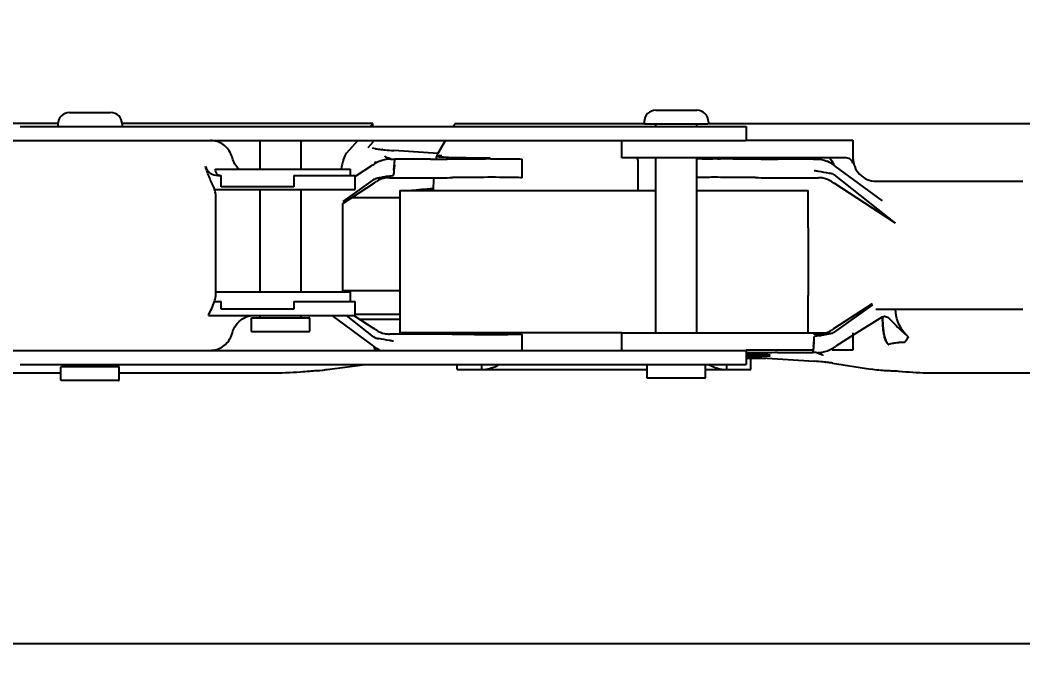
# Model space of a CAD drawing. Header units: millimetres. Extents: x 14017 to 18361, y 6223 to 10695.
# Drawn here: x 14682.8 to 14768.7, y 9023.7 to 9079.8 of the extents above; entities that cross this region are included whole.
import ezdxf

# ---------------------------------------------------------------- set-up
doc = ezdxf.new("R2010")
doc.units = ezdxf.units.MM
doc.header["$LTSCALE"] = 384.175
doc.header["$PDMODE"] = 3
doc.header["$PDSIZE"] = 8
doc.layers.get('0').update_dxf_attribs({"linetype": 'CONTINUOUS'})
doc.layers.get('Defpoints').update_dxf_attribs({"linetype": 'CONTINUOUS'})
doc.styles.get("Standard").update_dxf_attribs({"font": 'calibri.ttf'})
doc.dimstyles.get("Standard").update_dxf_attribs({"dimtxt": 43.75, "dimasz": 43.75, "dimexe": 1.5, "dimexo": 1, "dimtad": 1, "dimdsep": 46, "dimtxsty": 'Standard', "dimblk": '_FILLED', "dimblk1": '_FILLED', "dimblk2": '_FILLED', "dimcen": 0.09, "dimazin": 2, "dimtol": 1, "dimtp": 0.01, "dimtm": 0.01, "dimtfac": 1, "dimtofl": 0, "dimtmove": 0, "dimatfit": 3, "dimldrblk": '_FILLED', "dimfxl": 1, "dimtolj": 1, "dimarcsym": 0})

# ---------------------------------------------------------------- blocks, each defined once
blk = doc.blocks.new('_FILLED')
at = {"color": 0, "linetype": 'ByBlock'}
blk.add_solid([(0, 0), (-1, 0.2143), (-1, -0.2143)], dxfattribs=at)
blk = doc.blocks.new('*D318')
at = {"color": 0, "lineweight": -2}
for p, q in [((14731.806, 10042.935), (14116.23, 10042.935)), ((14117.73, 9999.185), (14117.73, 9045.253)), ((14117.73, 8045.445), (14117.73, 8999.378)), ((14306.545, 8001.695), (14116.23, 8001.695))]:
    blk.add_line(p, q, dxfattribs=at)
at = {"layer": 'Defpoints', "color": 0}
for p in [(14732.806, 10042.935), (14117.73, 8001.695), (14307.545, 8001.695)]:
    blk.add_point(p, dxfattribs=at)
at = {"color": 0, "linetype": 'ByBlock', "lineweight": -2, "xscale": 43.75, "yscale": 43.75, "zscale": 43.75}
for p, rotation in [((14117.73, 10042.935), 90), ((14117.73, 8001.695), 270)]:
    blk.add_blockref('_FILLED', p, dxfattribs=dict(at, rotation=rotation))
at = {"color": 0, "insert": (14117.73, 9022.315), "char_height": 43.75, "attachment_point": 5}
blk.add_mtext('\\A1;\\A1;C', dxfattribs=at)

msp = doc.modelspace()

# ---------------------------------------------------------------- linework, layer by layer
at = {"linetype": 'Continuous'}
for p, q in [((14737.24428, 9072.03357), (14740.74428, 9072.03357)), ((14687.00118, 9071.83357), (14690.50118, 9071.83357)), ((14686.00118, 9070.90129), (14630.46214, 9070.90129)), ((14682.75118, 9070.63357), (14744.99428, 9070.63357)), ((14686.00118, 9070.83357), (14686.00118, 9070.68357)), ((14686.00118, 9070.68357), (14686.01582, 9070.64821)), ((14691.50118, 9070.68357), (14691.48653, 9070.64821)), ((14712.97984, 9070.90129), (14691.50118, 9070.90129)), ((14691.50118, 9070.83357), (14691.50118, 9070.68357)), ((14712.97984, 9070.90129), (14712.74409, 9070.63357)), ((14712.99125, 9070.63357), (14712.97984, 9070.90129)), ((14719.87963, 9070.63357), (14720.03153, 9070.90129)), ((14720.03153, 9070.90129), (14736.24428, 9070.90129)), ((14736.24428, 9071.03357), (14736.24428, 9070.88357)), ((14736.24428, 9070.88357), (14736.25892, 9070.84821)), ((14736.25892, 9070.84821), (14736.29428, 9070.83357)), ((14741.69428, 9070.83357), (14736.29428, 9070.83357)), ((14737.22963, 9070.81892), (14737.19428, 9070.83357)), ((14737.24428, 9070.78357), (14737.22963, 9070.81892)), ((14737.24428, 9070.63357), (14737.24428, 9070.78357)), ((14740.74428, 9070.78357), (14740.75892, 9070.81892)), ((14740.74428, 9070.63357), (14740.74428, 9070.78357)), ((14740.75892, 9070.81892), (14740.79428, 9070.83357)), ((14741.72963, 9070.84821), (14741.69428, 9070.83357)), ((14741.74428, 9070.88357), (14741.72963, 9070.84821)), ((14741.74428, 9071.03357), (14741.74428, 9070.88357)), ((14741.74428, 9070.90129), (14835.1497, 9070.90129)), ((14744.99428, 9070.63357), (14744.99428, 9069.44501)), ((14623.85344, 9069.43357), (14744.92951, 9069.43357)), ((14703.3345, 9069.38357), (14703.31986, 9069.41892)), ((14703.3345, 9066.95793), (14703.3345, 9069.38357)), ((14706.8345, 9069.38357), (14706.84915, 9069.41892)), ((14706.8345, 9066.95793), (14706.8345, 9069.38357)), ((14711.68744, 9069.43357), (14710.72404, 9068.33948)), ((14713.04643, 9069.33866), (14713.04239, 9069.43357)), ((14718.57807, 9068.33948), (14719.19881, 9069.43357)), ((14734.32387, 9067.94501), (14734.32387, 9069.43357)), ((14744.92951, 9069.44501), (14754.12809, 9069.44501)), ((14754.12809, 9069.44501), (14754.12809, 9067.44501)), ((14712.59582, 9068.82692), (14713.04643, 9069.33866)), ((14713.21818, 9068.72705), (14712.95506, 9068.76927)), ((14713.81246, 9068.64765), (14713.77235, 9068.65217)), ((14718.57651, 9068.31602), (14714.77254, 9068.56963)), ((14717.9142, 9067.83502), (14714.87937, 9067.83502)), ((14719.82289, 9067.84591), (14720.79739, 9067.85536)), ((14720.79739, 9067.85536), (14721.27128, 9067.85985)), ((14725.79054, 9066.23502), (14725.79054, 9067.83502)), ((14753.44464, 9067.94501), (14734.32387, 9067.94501)), ((14737.24428, 9052.94501), (14737.24428, 9067.94501)), ((14740.74428, 9052.94501), (14740.74428, 9067.94501)), ((14742.52347, 9067.87126), (14742.79024, 9067.8706)), ((14744.78177, 9067.85586), (14745.79044, 9067.84597)), ((14750.76528, 9067.83502), (14747.69921, 9067.83502)), ((14751.2199, 9067.92729), (14751.21399, 9067.92516)), ((14751.2199, 9067.92729), (14751.21431, 9067.9252)), ((14752.15766, 9067.90212), (14752.11097, 9067.95476)), ((14752.16434, 9067.89457), (14752.15766, 9067.90212)), ((14699.47109, 9066.95793), (14711.0845, 9066.95793)), ((14711.0845, 9066.43357), (14711.0845, 9066.95793)), ((14711.57861, 9066.43354), (14712.9083, 9067.27321)), ((14712.98263, 9067.32458), (14712.90778, 9067.27784)), ((14714.82736, 9067.31244), (14714.79883, 9067.03344)), ((14714.82707, 9067.31247), (14714.83197, 9067.36109)), ((14714.82735, 9067.31244), (14714.83197, 9067.36109)), ((14735.70713, 9067.44501), (14735.70713, 9065.13502)), ((14756.65524, 9064.24262), (14752.6203, 9067.22235)), ((14699.68862, 9066.43357), (14699.99485, 9066.43357)), ((14699.99485, 9065.45793), (14699.99485, 9066.43357)), ((14706.22358, 9066.43357), (14706.22358, 9065.45793)), ((14706.22358, 9066.43357), (14711.45945, 9066.43357)), ((14713.0272, 9066.06442), (14710.41043, 9064.20075)), ((14711.45945, 9065.23357), (14711.45945, 9066.43357)), ((14711.45945, 9066.35829), (14711.57861, 9066.43354)), ((14714.34052, 9066.37317), (14714.37539, 9066.37932)), ((14714.76046, 9066.23506), (14714.83194, 9066.23502)), ((14714.83194, 9066.23502), (14717.9142, 9066.23502)), ((14742.79097, 9066.27061), (14742.52338, 9066.27127)), ((14745.79044, 9066.24597), (14744.78144, 9066.25586)), ((14747.69921, 9066.23502), (14750.61902, 9066.23502)), ((14757.79133, 9062.33502), (14752.55368, 9066.47191)), ((14756.09871, 9065.94501), (14768.70035, 9065.94501)), ((14699.42154, 9065.23357), (14711.45945, 9065.23357)), ((14706.22358, 9065.45793), (14699.99485, 9065.45793)), ((14703.3345, 9056.45793), (14703.3345, 9065.23357)), ((14706.8345, 9056.45793), (14706.8345, 9065.23357)), ((14710.41043, 9064.03798), (14713.11388, 9065.79545)), ((14715.2905, 9065.13502), (14715.29009, 9061.93502)), ((14715.2905, 9065.13502), (14737.24428, 9065.13502)), ((14740.74428, 9065.13502), (14750.2905, 9065.13502)), ((14750.29009, 9061.93502), (14750.2905, 9065.13502)), ((14757.79148, 9062.33502), (14752.52428, 9065.75823)), ((14699.49292, 9064.84466), (14699.49292, 9056.02248)), ((14711.17501, 9064.53502), (14715.29026, 9064.53502)), ((14710.41043, 9056.45793), (14710.41043, 9064.03798)), ((14715.29009, 9061.93502), (14715.29009, 9056.13502)), ((14750.29009, 9061.93502), (14750.29009, 9056.13502)), ((14715.29009, 9056.53502), (14710.41043, 9056.53502)), ((14699.42154, 9055.63357), (14699.99485, 9055.63357)), ((14699.49292, 9056.45793), (14711.0845, 9056.45793)), ((14699.99485, 9054.95793), (14699.99485, 9055.63357)), ((14706.22358, 9055.63357), (14706.22358, 9054.95793)), ((14706.22358, 9055.63357), (14711.45945, 9055.63357)), ((14711.0845, 9055.63357), (14711.0845, 9056.45793)), ((14711.45945, 9054.43357), (14711.45945, 9055.63357)), ((14715.29009, 9056.13502), (14715.2905, 9052.93502)), ((14750.29049, 9052.94501), (14750.29009, 9056.13502)), ((14706.22358, 9054.95793), (14699.99485, 9054.95793)), ((14755.78348, 9055.43004), (14752.467, 9053.2746)), ((14752.55368, 9053.00563), (14755.82239, 9055.33307)), ((14768.70035, 9054.94501), (14756.09871, 9054.94501)), ((14698.90716, 9054.43357), (14711.45945, 9054.43357)), ((14702.5845, 9054.18357), (14702.59915, 9054.21892)), ((14702.5845, 9053.08357), (14702.5845, 9054.18357)), ((14702.59915, 9054.21892), (14702.6345, 9054.23357)), ((14702.63451, 9054.23357), (14707.5345, 9054.23357)), ((14703.31986, 9054.24821), (14703.2845, 9054.23357)), ((14703.3345, 9054.28357), (14703.31986, 9054.24821)), ((14703.3345, 9054.28357), (14703.3345, 9054.43357)), ((14706.8345, 9054.28357), (14706.8345, 9054.43357)), ((14706.8345, 9054.28357), (14706.84915, 9054.24821)), ((14706.84915, 9054.24821), (14706.8845, 9054.23357)), ((14707.56986, 9054.21892), (14707.5345, 9054.23357)), ((14707.5845, 9054.18357), (14707.56986, 9054.21892)), ((14707.5845, 9053.08357), (14707.5845, 9054.18357)), ((14709.45981, 9054.43357), (14712.96061, 9051.8477)), ((14710.70393, 9054.43357), (14713.0272, 9052.59814)), ((14711.35421, 9054.41855), (14713.05663, 9053.31182)), ((14711.45945, 9054.53502), (14715.2905, 9054.53502)), ((14715.29108, 9054.09007), (14711.8595, 9054.09007)), ((14756.65547, 9054.31158), (14754.2316, 9052.78107)), ((14702.59915, 9053.04821), (14702.5845, 9053.08357)), ((14702.6345, 9053.03357), (14702.59915, 9053.04821)), ((14707.5345, 9053.03357), (14702.63451, 9053.03357)), ((14707.5345, 9053.03357), (14707.56986, 9053.04821)), ((14707.56986, 9053.04821), (14707.5845, 9053.08357)), ((14700.84294, 9052.63357), (14700.83904, 9052.63357)), ((14717.88115, 9052.83502), (14714.96159, 9052.83502)), ((14734.32387, 9052.93502), (14715.2905, 9052.93502)), ((14718.86545, 9052.83132), (14718.80661, 9052.93502)), ((14719.78983, 9052.82408), (14720.801, 9052.81417)), ((14722.78952, 9052.79944), (14723.05855, 9052.79878)), ((14725.79063, 9051.43357), (14725.79063, 9052.83502)), ((14734.32387, 9051.44501), (14734.32387, 9052.94501)), ((14734.32387, 9052.94501), (14751.82818, 9052.94501)), ((14750.82016, 9052.83499), (14750.74868, 9052.83502)), ((14751.24015, 9052.69688), (14751.20527, 9052.69073)), ((14754.2316, 9052.78107), (14752.67263, 9051.79684)), ((14754.12809, 9052.94501), (14754.12809, 9051.44501)), ((14623.85344, 9051.43357), (14744.99428, 9051.43357)), ((14750.72197, 9051.44501), (14744.99428, 9051.44501)), ((14744.99428, 9051.43357), (14744.99428, 9050.23357)), ((14750.75355, 9051.75758), (14750.70126, 9051.23502)), ((14750.75328, 9051.75761), (14750.74865, 9051.70896)), ((14750.75326, 9051.75761), (14750.7818, 9052.03661)), ((14754.12809, 9051.44501), (14752.35656, 9051.44501)), ((14752.59828, 9051.74546), (14752.67314, 9051.7922)), ((14745.75739, 9051.22414), (14744.9907, 9051.21672)), ((14744.99428, 9050.8882), (14750.81119, 9050.50042)), ((14744.99428, 9050.77603), (14746.67687, 9050.77603)), ((14745.37915, 9049.78502), (14745.37844, 9050.77603)), ((14747.66615, 9051.23502), (14750.70125, 9051.23502)), ((14682.75118, 9050.23357), (14744.99428, 9050.23357)), ((14686.25118, 9049.98357), (14686.26582, 9050.01892)), ((14686.25118, 9048.88357), (14686.25118, 9049.98357)), ((14686.26582, 9050.01892), (14686.30118, 9050.03357)), ((14686.30118, 9050.03357), (14691.20118, 9050.03357)), ((14686.98653, 9050.04821), (14686.95118, 9050.03357)), ((14687.00118, 9050.08357), (14686.98653, 9050.04821)), ((14687.00118, 9050.08357), (14687.00118, 9050.23357)), ((14690.50118, 9050.08357), (14690.50118, 9050.23357)), ((14690.50118, 9050.08357), (14690.51582, 9050.04821)), ((14690.51582, 9050.04821), (14690.55118, 9050.03357)), ((14691.23653, 9050.01892), (14691.20118, 9050.03357)), ((14691.25118, 9049.98357), (14691.23653, 9050.01892)), ((14691.25118, 9048.88357), (14691.25118, 9049.98357)), ((14708.21253, 9049.66791), (14712.32649, 9050.23357)), ((14720.20635, 9049.78502), (14720.20672, 9050.23357)), ((14720.20637, 9049.78502), (14736.49428, 9049.78502)), ((14722.29084, 9050.23357), (14722.29082, 9049.78503)), ((14736.49428, 9050.18357), (14736.50892, 9050.21892)), ((14736.49428, 9049.08357), (14736.49428, 9050.18357)), ((14741.49428, 9050.18357), (14741.47963, 9050.21892)), ((14741.49428, 9049.08357), (14741.49428, 9050.18357)), ((14741.49428, 9049.78502), (14745.37913, 9049.78502)), ((14743.29382, 9050.23357), (14743.29379, 9049.78502)), ((14751.77141, 9050.42239), (14751.81153, 9050.41787)), ((14752.36586, 9050.343), (14755.66712, 9049.81345)), ((14686.25118, 9049.47243), (14630.46197, 9049.47243)), ((14686.26582, 9048.84821), (14686.25118, 9048.88357)), ((14686.30118, 9048.83357), (14686.26582, 9048.84821)), ((14691.20118, 9048.83357), (14686.30118, 9048.83357)), ((14691.20118, 9048.83357), (14691.23653, 9048.84821)), ((14691.23653, 9048.84821), (14691.25118, 9048.88357)), ((14704.24349, 9049.47243), (14691.25118, 9049.47243)), ((14736.50892, 9049.04821), (14736.49428, 9049.08357)), ((14736.54428, 9049.03357), (14736.50892, 9049.04821)), ((14741.44428, 9049.03357), (14736.54428, 9049.03357)), ((14741.44428, 9049.03357), (14741.47963, 9049.04821)), ((14741.47963, 9049.04821), (14741.49428, 9049.08357)), ((14835.14987, 9049.47243), (14761.32317, 9049.47243)), ((14427.22118, 9026.30494), (15078.39066, 9026.30494))]:
    msp.add_line(p, q, dxfattribs=at)
for centre, radius, start, end in [((14737.24428, 9071.03357), 1, 90, 180), ((14740.74428, 9071.03357), 1, 0, 90), ((14687.00118, 9070.83357), 1, 90, 180), ((14690.50118, 9070.83357), 1, 0, 90), ((14714.58115, 9065.11356), 2.7299, 102.7938021, 118.3868208), ((14714.51795, 9065.37542), 2.46054, 89.6957988, 102.708886), ((14714.2976, 9068.36396), 0.4127, 240.431615, 242.6746211), ((14717.34177, 9076.86274), 9.4455, 251.183854, 251.5417658), ((14714.87416, 9132.65577), 64.82074, 269.6966907, 270.0046006), ((14575.92141, 9081.39665), 139.61815, 354.2103467, 354.4258619), ((14717.68759, 9273.42302), 205.58812, 270.0631531, 270.5950994), ((14723.22675, 9223.37833), 155.43639, 269.1017435, 269.3759033), ((14723.83911, 9274.24821), 206.30993, 269.3597315, 269.5425812), ((14723.33503, 8903.66644), 164.20458, 90.095164, 90.2443219), ((14741.96074, 8993.39623), 74.47396, 90.5766107, 90.9534762), ((14742.2941, 8928.09576), 139.77569, 89.9059803, 90.0673631), ((14741.97894, 8841.53418), 226.33788, 89.527744, 89.7946259), ((14747.92468, 9272.0768), 204.24198, 269.4012734, 269.9367484), ((14750.84596, 9098.14096), 30.30588, 269.8462285, 270.2416133), ((14748.96334, 9074.61916), 7.06226, 288.58168, 289.0831647), ((14754.72722, 9058.12662), 10.40935, 109.4043641, 109.6905084), ((14750.9647, 9065.3271), 2.50951, 65.8850261, 68.0438903), ((14748.91041, 9065.01082), 4.34788, 40.9216099, 41.5485969), ((14751.31505, 9067.0554), 1.19314, 29.7329233, 30.2381602), ((14714.08133, 9067.10653), 1.00338, 157.3810317, 161.5372391), ((14714.3913, 9065.46687), 2.32881, 118.4101051, 122.8048862), ((14714.09067, 9067.10124), 1.01406, 153.1149517, 157.3078324), ((14714.06782, 9067.11173), 0.98891, 153.0581248, 157.3581448), ((14714.04179, 9067.12656), 0.95902, 148.4544335, 153.1434909), ((14714.07661, 9067.10722), 0.99878, 148.5546915, 153.0561268), ((14726.5321, 9065.9661), 11.78106, 175.4602538, 177.6622994), ((14728.50942, 9065.78584), 13.76667, 174.8007056, 175.3798878), ((14750.96954, 9065.33869), 2.49696, 53.0346023, 65.877908), ((14720.79736, 9031.55473), 35.41373, 102.2214851, 102.4225106), ((14721.31764, 9029.15068), 37.87343, 102.0284725, 102.2208377), ((14721.7881, 9026.94612), 40.12763, 101.843929, 102.0294786), ((14718.80578, 9041.2545), 25.51177, 101.0026557, 101.8841923), ((14718.42003, 9043.5453), 23.18953, 100.132231, 101.1473274), ((14714.8208, 9136.51066), 70.27563, 269.6577396, 269.9508077), ((14717.68779, 9271.82291), 205.58808, 270.0630974, 270.5950437), ((14745.61808, 9064.18238), 27.48414, 175.7500992, 177.6606535), ((14747.92445, 9270.47689), 204.24199, 269.401338, 269.936813), ((14750.63064, 9135.02617), 68.79114, 269.9903199, 270.4531469), ((14751.18952, 9064.15039), 2.08684, 88.8813137, 90.4067786), ((14751.19091, 9064.18062), 2.05658, 80.193393, 88.9037009), ((14751.20057, 9064.24347), 1.99301, 78.9112589, 80.1592568), ((14744.19721, 9028.6029), 38.83308, 77.8295543, 78.2839529), ((14750.10158, 9063.97281), 31.97247, 177.6133666, 177.912972), ((14751.20909, 9054.80516), 1.96928, 288.4666545, 303.2617062), ((14699.20596, 9053.3731), 1.79273, 335.6368575, 345.8077745), ((14721.37591, 9090.42337), 38.78865, 257.8270801, 258.2819145), ((14714.38013, 9054.82617), 1.9926, 258.9096733, 260.1839848), ((14714.38977, 9054.88903), 2.05619, 260.2179134, 268.9154414), ((14714.39115, 9054.91917), 2.08635, 268.8931586, 270.4068255), ((14714.94996, 8984.05914), 68.77588, 89.9903151, 90.4531972), ((14717.65587, 8848.60179), 204.23336, 89.401324, 89.936799), ((14737.07237, 9053.28421), 13.7655, 354.8002563, 355.3794881), ((14739.04954, 9053.10395), 11.78005, 355.4598609, 357.6620963), ((14750.75982, 8982.54422), 70.2908, 89.6577762, 89.9508108), ((14747.15889, 9075.5371), 23.202, 280.1311139, 281.14579), ((14746.77216, 9077.83341), 25.52983, 281.001139, 281.8821859), ((14743.78513, 9092.16681), 40.17115, 281.8419202, 282.0273008), ((14744.2557, 9089.96132), 37.91602, 282.026295, 282.2184795), ((14744.77618, 9087.55583), 35.45486, 282.2191269, 282.4199586), ((14757.73091, 9052.96084), 1.17507, 316.3916672, 319.789171), ((14757.59867, 9053.07284), 1.34837, 319.7828171, 322.7874761), ((14757.6239, 9053.05239), 1.31599, 319.7514004, 322.0003289), ((14757.54982, 9053.11079), 1.41033, 321.9836615, 322.7587689), ((14757.15817, 9053.38187), 1.88672, 327.0650865, 329.1360112), ((14757.17754, 9053.36827), 1.86313, 327.0898792, 328.843165), ((14714.61106, 9053.73057), 2.49617, 233.0286156, 245.8741743), ((14714.6163, 9053.74307), 2.50972, 245.8815807, 247.2463871), ((14679.8952, 9058.46504), 71.17422, 354.1697301, 354.3396104), ((14881.99995, 9038.44728), 131.91989, 174.2091718, 174.3456203), ((14751.18948, 9053.60375), 2.32935, 298.4096229, 302.7992044), ((14751.50476, 9051.96185), 0.99801, 328.5932498, 333.096409), ((14751.53958, 9051.94254), 0.95825, 328.492908, 333.183896), ((14751.51354, 9051.95736), 0.98815, 333.0984, 337.4003271), ((14751.49067, 9051.96784), 1.01332, 333.1553006, 337.349891), ((14751.50001, 9051.96255), 1.00263, 337.4232423, 341.5813854), ((14757.45756, 9052.3128), 0.46891, 231.2114921, 234.5425231), ((14758.45119, 9047.54106), 4.5686, 100.7663695, 106.0846383), ((14758.45092, 9047.54168), 4.56795, 100.764287, 106.0816426), ((14758.47543, 9047.42113), 4.69095, 98.9124283, 100.783579), ((14758.47516, 9047.4217), 4.69034, 98.9101886, 100.7814974), ((14758.48421, 9047.36406), 4.74869, 95.5739441, 98.9103566), ((14758.48395, 9047.36456), 4.74815, 95.5714672, 98.9081127), ((14758.48684, 9047.33738), 4.77549, 94.8570444, 95.5744002), ((14758.48752, 9047.33223), 4.78069, 93.4882196, 95.5764172), ((14758.48741, 9047.3306), 4.7823, 93.4858756, 94.8569513), ((14758.48752, 9047.32912), 4.78378, 91.5712773, 93.4860867), ((14758.48719, 9047.3432), 4.76969, 89.3201305, 91.5719125), ((14758.48756, 9047.3355), 4.77741, 90.8195152, 91.5694018), ((14758.48743, 9047.34712), 4.76579, 89.3222293, 90.8198917), ((14757.83413, 9052.86285), 1.03275, 313.4069643, 316.3782665), ((14747.89272, 8845.63834), 205.59681, 90.0631392, 90.5950854), ((14750.70645, 8986.4009), 64.83413, 89.6967221, 90.0045985), ((14751.0627, 9053.69527), 2.46119, 269.6959104, 282.70721), ((14748.23368, 9042.17808), 9.47496, 71.2089359, 71.5662182), ((14751.2831, 9050.70409), 0.41476, 60.4877473, 62.723437), ((14708.17599, 9043.69023), 5.97376, 91.4453516, 96.0233248), ((14757.44731, 9043.7111), 5.94708, 84.0811208, 89.108824)]:
    msp.add_arc(centre, radius, start, end, dxfattribs=at)
for points, knots in [([(14700.88181, 9068.13495), (14700.74666, 9068.50593), (14700.24857, 9069.17843), (14699.44847, 9069.43357), (14699.06178, 9069.43357)], [0, 0, 0, 0, 0.50521345, 1, 1, 1, 1]), ([(14713.21818, 9068.72705), (14713.25875, 9068.72055), (14713.443, 9068.6928), (14713.62795, 9068.67001), (14713.77208, 9068.65217)], [0, 0, 0, 0, 0.22052369, 1, 1, 1, 1]), ([(14713.8122, 9068.64767), (14713.88574, 9068.64029), (14714.20549, 9068.61009), (14714.52581, 9068.58609), (14714.77253, 9068.56963)], [0, 0, 0, 0, 0.23010042, 1, 1, 1, 1]), ([(14710.72404, 9068.33948), (14710.60103, 9068.19978), (14710.42152, 9067.73471), (14710.31518, 9067.26955), (14710.26279, 9066.97841)], [0, 0, 0, 0, 0.38622718, 1, 1, 1, 1]), ([(14714.01895, 9068.07548), (14714.02468, 9068.06195), (14714.04753, 9068.03416), (14714.07673, 9068.01496), (14714.09416, 9068.00497)], [0, 0, 0, 0, 0.42255002, 1, 1, 1, 1]), ([(14714.09395, 9068.00501), (14714.07652, 9068.01491), (14714.04737, 9068.03419), (14714.0248, 9068.06202), (14714.01896, 9068.07548)], [0, 0, 0, 0, 0.57741731, 1, 1, 1, 1]), ([(14714.09416, 9068.00497), (14714.10072, 9068.00121), (14714.11456, 9067.99376), (14714.12868, 9067.98687), (14714.13605, 9067.98342)], [0, 0, 0, 0, 0.48183665, 1, 1, 1, 1]), ([(14714.13715, 9067.98339), (14714.13213, 9067.98565), (14714.1224, 9067.99015), (14714.11279, 9067.99491), (14714.10815, 9067.99731)], [0, 0, 0, 0, 0.51297391, 1, 1, 1, 1]), ([(14718.43221, 9067.90987), (14718.443, 9067.95575), (14718.48072, 9068.10203), (14718.5266, 9068.24876), (14718.57807, 9068.33948)], [0, 0, 0, 0, 0.31119619, 1, 1, 1, 1]), ([(14718.54068, 9068.07797), (14718.54059, 9068.06366), (14718.61951, 9068.0585), (14718.65706, 9068.04699), (14718.69596, 9068.04246)], [0, 0, 0, 0, 0.26756161, 1, 1, 1, 1]), ([(14718.60467, 9068.09793), (14718.58854, 9068.09567), (14718.57094, 9068.09217), (14718.54072, 9068.08436), (14718.54068, 9068.07797)], [0, 0, 0, 0, 0.71810908, 1, 1, 1, 1]), ([(14718.90085, 9068.11721), (14718.86905, 9068.11622), (14718.77022, 9068.11231), (14718.67115, 9068.10726), (14718.60467, 9068.09793)], [0, 0, 0, 0, 0.32155568, 1, 1, 1, 1]), ([(14718.69596, 9068.04246), (14718.80722, 9068.0295), (14719.50472, 9067.98161), (14720.20359, 9067.97037), (14720.79024, 9067.96104)], [0, 0, 0, 0, 0.16030766, 1, 1, 1, 1]), ([(14721.27128, 9067.85985), (14721.61638, 9067.86299), (14722.07089, 9067.86671), (14722.52542, 9067.86906), (14722.63483, 9067.86952)], [0, 0, 0, 0, 0.75928219, 1, 1, 1, 1]), ([(14722.19206, 9067.94485), (14722.31099, 9067.94391), (14722.51212, 9067.94822), (14722.79938, 9067.92911), (14722.92173, 9067.96321), (14723.04028, 9067.93123), (14723.04059, 9067.95014)], [0, 0, 0, 0, 0.42033356, 0.73670455, 0.93317136, 1, 1, 1, 1]), ([(14723.0623, 9067.87078), (14723.40916, 9067.87135), (14724.31862, 9067.8687), (14725.22838, 9067.859), (14725.79054, 9067.83502)], [0, 0, 0, 0, 0.38136054, 1, 1, 1, 1]), ([(14735.57024, 9067.94501), (14735.62755, 9067.94501), (14735.69622, 9067.70957), (14735.70713, 9067.56485), (14735.70713, 9067.44501)], [0, 0, 0, 0, 0.32350919, 1, 1, 1, 1]), ([(14741.21126, 9067.86641), (14741.28187, 9067.86714), (14741.58803, 9067.86988), (14741.8942, 9067.87107), (14742.12977, 9067.87135)], [0, 0, 0, 0, 0.23060428, 1, 1, 1, 1]), ([(14751.11246, 9067.89043), (14751.12903, 9067.89634), (14751.1628, 9067.90789), (14751.19663, 9067.91926), (14751.21377, 9067.92505)], [0, 0, 0, 0, 0.49293352, 1, 1, 1, 1]), ([(14754.02226, 9067.71191), (14753.98514, 9067.75495), (14753.81996, 9067.89171), (14753.59939, 9067.94501), (14753.44464, 9067.94501)], [0, 0, 0, 0, 0.26859771, 1, 1, 1, 1]), ([(14754.12809, 9067.94501), (14754.12809, 9067.43532), (14754.54315, 9066.37922), (14755.59559, 9065.94501), (14756.09871, 9065.94501)], [0, 0, 0, 0, 0.50324386, 1, 1, 1, 1]), ([(14699.42154, 9065.23357), (14699.31411, 9065.57037), (14698.98007, 9066.20036), (14698.73391, 9066.86877), (14698.6448, 9067.21308)], [0, 0, 0, 0, 0.4984907, 1, 1, 1, 1]), ([(14698.6448, 9067.21308), (14698.70425, 9066.98372), (14699.00245, 9066.57926), (14699.46797, 9066.43501), (14699.68862, 9066.43357)], [0, 0, 0, 0, 0.51779263, 1, 1, 1, 1]), ([(14699.68082, 9066.49716), (14699.6545, 9066.51952), (14699.54285, 9066.65172), (14699.49543, 9066.82411), (14699.4693, 9066.95793)], [0, 0, 0, 0, 0.20210248, 1, 1, 1, 1]), ([(14713.15511, 9067.49244), (14713.1504, 9067.48118), (14713.14144, 9067.45863), (14713.13336, 9067.43574), (14713.12959, 9067.42429)], [0, 0, 0, 0, 0.50320106, 1, 1, 1, 1]), ([(14750.81962, 9066.86085), (14750.93013, 9066.84096), (14751.35269, 9066.77155), (14751.77347, 9066.69147), (14752.08274, 9066.62693)], [0, 0, 0, 0, 0.26221375, 1, 1, 1, 1]), ([(14714.401, 9066.23628), (14714.29853, 9066.2368), (14713.91032, 9066.21032), (14713.53078, 9066.06849), (14713.29166, 9065.91155)], [0, 0, 0, 0, 0.26377277, 1, 1, 1, 1]), ([(14725.79054, 9066.23502), (14725.58336, 9066.24386), (14723.59452, 9066.29488), (14721.60475, 9066.26245), (14719.82289, 9066.24591)], [0, 0, 0, 0, 0.10424351, 1, 1, 1, 1]), ([(14742.52338, 9066.27127), (14742.3495, 9066.27155), (14741.74886, 9066.27147), (14741.14819, 9066.26704), (14740.72148, 9066.25987)], [0, 0, 0, 0, 0.28947792, 1, 1, 1, 1]), ([(14744.78144, 9066.25586), (14744.60812, 9066.25756), (14743.94465, 9066.26394), (14743.28115, 9066.26898), (14742.79097, 9066.27061)], [0, 0, 0, 0, 0.26122159, 1, 1, 1, 1]), ([(14718.15882, 9065.28785), (14717.82281, 9065.28212), (14717.33369, 9065.23959), (14716.71364, 9065.16204), (14716.42496, 9065.1361), (14716.28948, 9065.13502)], [0, 0, 0, 0, 0.53743872, 0.78333455, 1, 1, 1, 1]), ([(14758.87597, 9052.59763), (14758.73123, 9052.71853), (14758.115, 9053.34505), (14757.80926, 9054.25699), (14757.79241, 9054.94335)], [0, 0, 0, 0, 0.21549413, 1, 1, 1, 1]), ([(14756.65547, 9054.31159), (14756.75624, 9054.37529), (14757.04633, 9054.35767), (14757.39335, 9054.00001), (14757.82361, 9053.5673), (14758.3399, 9053.05862), (14758.69733, 9052.74678), (14758.87595, 9052.59762)], [0, 0, 0, 0, 0.1234613, 0.25074531, 0.50885708, 0.75900686, 1, 1, 1, 1]), ([(14756.70328, 9053.5002), (14756.69786, 9053.563), (14756.67397, 9053.83291), (14756.68212, 9054.10539), (14756.65547, 9054.31159)], [0, 0, 0, 0, 0.23265861, 1, 1, 1, 1]), ([(14756.65547, 9054.31159), (14756.65738, 9054.23918), (14756.66692, 9053.96835), (14756.68533, 9053.69786), (14756.70326, 9053.50012)], [0, 0, 0, 0, 0.26730008, 1, 1, 1, 1]), ([(14756.70326, 9053.50012), (14756.70962, 9053.43005), (14756.73449, 9053.17876), (14756.76797, 9052.92799), (14756.80308, 9052.74921)], [0, 0, 0, 0, 0.27857253, 1, 1, 1, 1]), ([(14756.80315, 9052.74966), (14756.79231, 9052.80444), (14756.74805, 9053.05304), (14756.72018, 9053.30431), (14756.70328, 9053.5002)], [0, 0, 0, 0, 0.22120266, 1, 1, 1, 1]), ([(14699.06178, 9051.43357), (14699.43193, 9051.43357), (14700.19597, 9051.66603), (14700.6954, 9052.28604), (14700.84294, 9052.63357)], [0, 0, 0, 0, 0.4950461, 1, 1, 1, 1]), ([(14714.76101, 9052.20919), (14714.65051, 9052.22909), (14714.22801, 9052.2985), (14713.80727, 9052.37857), (14713.49805, 9052.44312)], [0, 0, 0, 0, 0.26222191, 1, 1, 1, 1]), ([(14720.801, 9052.81417), (14720.97413, 9052.81247), (14721.63696, 9052.80609), (14722.2998, 9052.80107), (14722.78952, 9052.79944)], [0, 0, 0, 0, 0.26120844, 1, 1, 1, 1]), ([(14723.05855, 9052.79878), (14723.72685, 9052.79771), (14724.63801, 9052.78785), (14725.54811, 9052.83502), (14725.79063, 9052.83502)], [0, 0, 0, 0, 0.73373441, 1, 1, 1, 1]), ([(14723.21932, 9052.93058), (14723.38861, 9052.93058), (14723.71314, 9052.92673), (14724.05301, 9052.88437), (14724.19255, 9052.80733)], [0, 0, 0, 0, 0.5150555, 1, 1, 1, 1]), ([(14752.44615, 9052.94585), (14752.43938, 9052.94482), (14752.42506, 9052.94411), (14752.41094, 9052.94661), (14752.40387, 9052.94862)], [0, 0, 0, 0, 0.4822561, 1, 1, 1, 1]), ([(14752.55368, 9053.00563), (14752.53651, 9052.9934), (14752.5045, 9052.96774), (14752.46611, 9052.94891), (14752.44615, 9052.94585)], [0, 0, 0, 0, 0.51074223, 1, 1, 1, 1]), ([(14756.80308, 9052.74921), (14756.81281, 9052.69966), (14756.84991, 9052.5281), (14756.90054, 9052.35841), (14756.95191, 9052.24427)], [0, 0, 0, 0, 0.28745405, 1, 1, 1, 1]), ([(14756.94392, 9052.26225), (14756.93651, 9052.27949), (14756.92202, 9052.31522), (14756.90882, 9052.35144), (14756.90234, 9052.37012)], [0, 0, 0, 0, 0.48681968, 1, 1, 1, 1]), ([(14756.99799, 9052.15156), (14756.98834, 9052.16894), (14756.96938, 9052.2054), (14756.95228, 9052.24277), (14756.94392, 9052.26225)], [0, 0, 0, 0, 0.48401862, 1, 1, 1, 1]), ([(14756.95191, 9052.24427), (14756.96665, 9052.21154), (14757.0212, 9052.10252), (14757.09654, 9052.00134), (14757.16382, 9051.94731)], [0, 0, 0, 0, 0.29381373, 1, 1, 1, 1]), ([(14758.5438, 9052.11258), (14758.55843, 9052.12636), (14758.58744, 9052.15545), (14758.61477, 9052.18612), (14758.62833, 9052.20212)], [0, 0, 0, 0, 0.48927596, 1, 1, 1, 1]), ([(14758.74167, 9052.35608), (14758.73054, 9052.33891), (14758.7081, 9052.30556), (14758.68444, 9052.27307), (14758.67251, 9052.25738)], [0, 0, 0, 0, 0.50935231, 1, 1, 1, 1]), ([(14758.67257, 9052.2573), (14758.6845, 9052.273), (14758.70816, 9052.30548), (14758.73057, 9052.33882), (14758.74168, 9052.35599)], [0, 0, 0, 0, 0.49094623, 1, 1, 1, 1]), ([(14752.42583, 9051.57761), (14752.43053, 9051.58887), (14752.43947, 9051.61142), (14752.44753, 9051.63431), (14752.45129, 9051.64576)], [0, 0, 0, 0, 0.50319468, 1, 1, 1, 1]), ([(14757.18544, 9051.93083), (14757.18073, 9051.9342), (14757.17108, 9051.94083), (14757.1617, 9051.94786), (14757.1572, 9051.95168)], [0, 0, 0, 0, 0.49533791, 1, 1, 1, 1]), ([(14747.04118, 9050.99206), (14747.04127, 9051.00608), (14746.96482, 9051.01165), (14746.87458, 9051.0335), (14746.67879, 9051.04597), (14746.3207, 9051.07043), (14745.74657, 9051.08971), (14745.26222, 9051.1008), (14744.99647, 9051.10555)], [0, 0, 0, 0, 0.02050352, 0.0765621, 0.16717987, 0.28941035, 0.61139597, 1, 1, 1, 1]), ([(14744.99651, 9050.97614), (14745.26194, 9050.96621), (14745.74592, 9050.95188), (14746.32019, 9050.94436), (14746.67848, 9050.95301), (14746.87454, 9050.95758), (14746.96449, 9050.9752), (14747.04109, 9050.97826), (14747.04118, 9050.99206)], [0, 0, 0, 0, 0.38886162, 0.71114465, 0.83345549, 0.92394039, 0.97979753, 1, 1, 1, 1]), ([(14751.77167, 9050.42237), (14751.69812, 9050.42975), (14751.37832, 9050.45996), (14751.05796, 9050.48396), (14750.81121, 9050.50042)], [0, 0, 0, 0, 0.23011188, 1, 1, 1, 1]), ([(14751.44413, 9051.08666), (14751.44915, 9051.0844), (14751.4589, 9051.0799), (14751.46853, 9051.07513), (14751.47318, 9051.07273)], [0, 0, 0, 0, 0.51295769, 1, 1, 1, 1]), ([(14751.4872, 9051.06508), (14751.48062, 9051.06884), (14751.46676, 9051.07629), (14751.45261, 9051.08318), (14751.44523, 9051.08663)], [0, 0, 0, 0, 0.48185871, 1, 1, 1, 1]), ([(14751.5627, 9050.99457), (14751.55691, 9051.00811), (14751.53395, 9051.03588), (14751.50467, 9051.05509), (14751.4872, 9051.06508)], [0, 0, 0, 0, 0.42255121, 1, 1, 1, 1]), ([(14751.48742, 9051.06504), (14751.50489, 9051.05513), (14751.53411, 9051.03585), (14751.55678, 9051.00803), (14751.56268, 9050.99457)], [0, 0, 0, 0, 0.57741697, 1, 1, 1, 1]), ([(14707.54914, 9049.631), (14707.29407, 9049.60414), (14706.19482, 9049.50653), (14705.09045, 9049.47245), (14704.24349, 9049.47243)], [0, 0, 0, 0, 0.23243769, 1, 1, 1, 1]), ([(14722.29067, 9049.78502), (14722.54869, 9049.78612), (14723.08149, 9049.86415), (14723.57311, 9050.07994), (14723.80936, 9050.21628)], [0, 0, 0, 0, 0.48610709, 1, 1, 1, 1]), ([(14741.77465, 9050.21681), (14742.00709, 9050.08197), (14742.4973, 9049.86142), (14743.03146, 9049.78624), (14743.294, 9049.78502)], [0, 0, 0, 0, 0.50581623, 1, 1, 1, 1]), ([(14752.36586, 9050.343), (14752.32527, 9050.3495), (14752.14097, 9050.37725), (14751.95597, 9050.40004), (14751.8118, 9050.41788)], [0, 0, 0, 0, 0.22053842, 1, 1, 1, 1]), ([(14757.53981, 9049.65746), (14757.36594, 9049.66012), (14756.73957, 9049.68047), (14756.11421, 9049.74171), (14755.66712, 9049.81345)], [0, 0, 0, 0, 0.27747121, 1, 1, 1, 1]), ([(14761.32317, 9049.47243), (14761.03424, 9049.47244), (14759.94536, 9049.4845), (14758.8564, 9049.54415), (14758.06057, 9049.62645)], [0, 0, 0, 0, 0.26531033, 1, 1, 1, 1])]:
    msp.add_open_spline(points, degree=3, knots=knots, dxfattribs=at)
for points in [[(14700.94397, 9067.93357), (14700.92684, 9068.00135), (14700.90926, 9068.0703), (14700.87704, 9068.13234)], [(14701.5182, 9066.95793), (14701.24244, 9067.21552), (14701.03643, 9067.56771), (14700.94397, 9067.93357)], [(14714.13605, 9067.98342), (14714.18757, 9067.95929), (14714.24145, 9067.9404), (14714.29529, 9067.92202)], [(14714.29637, 9067.92216), (14714.2429, 9067.94151), (14714.18901, 9067.96007), (14714.13715, 9067.98339)], [(14714.53102, 9067.83593), (14714.45247, 9067.86374), (14714.37472, 9067.89379), (14714.29637, 9067.92216)], [(14714.35092, 9067.90316), (14714.41163, 9067.88284), (14714.47191, 9067.86096), (14714.53084, 9067.83593)], [(14714.83197, 9067.36109), (14714.84786, 9067.51906), (14714.8632, 9067.67708), (14714.87937, 9067.83502)], [(14743.84449, 9067.86437), (14744.15692, 9067.86188), (14744.46935, 9067.85893), (14744.78177, 9067.85586)], [(14750.97369, 9067.83534), (14751.01919, 9067.8555), (14751.06558, 9067.87372), (14751.11246, 9067.89043)], [(14750.97374, 9067.83534), (14751.2893, 9067.83635), (14751.61033, 9067.77259), (14751.903, 9067.6546)], [(14751.21399, 9067.92516), (14751.13356, 9067.89618), (14751.05399, 9067.86485), (14750.97375, 9067.83535)], [(14752.34872, 9067.65094), (14752.30587, 9067.72554), (14752.252, 9067.79373), (14752.1957, 9067.85879)], [(14752.24883, 9067.79686), (14752.28485, 9067.75276), (14752.31718, 9067.70546), (14752.34585, 9067.65626)], [(14752.47105, 9067.33377), (14752.44187, 9067.44327), (14752.40515, 9067.55268), (14752.34872, 9067.65094)], [(14752.35111, 9067.64715), (14752.40658, 9067.55003), (14752.45398, 9067.4443), (14752.47104, 9067.33376)], [(14754.12809, 9067.44501), (14754.12809, 9067.54071), (14754.08477, 9067.63944), (14754.02226, 9067.71191)], [(14713.12959, 9067.42429), (14713.08191, 9067.3892), (14713.03264, 9067.35626), (14712.98263, 9067.32458)], [(14714.78749, 9066.89473), (14714.7754, 9066.74559), (14714.76551, 9066.59619), (14714.76085, 9066.44664)], [(14714.788, 9066.89858), (14714.79913, 9067.03671), (14714.81314, 9067.1746), (14714.82707, 9067.31247)], [(14752.6203, 9067.22235), (14752.57006, 9067.25945), (14752.51994, 9067.29672), (14752.47036, 9067.3347)], [(14699.84225, 9066.43357), (14699.78442, 9066.43434), (14699.72488, 9066.4597), (14699.68082, 9066.49716)], [(14713.0272, 9066.06442), (14713.07072, 9066.09541), (14713.1256, 9066.13602), (14713.17699, 9066.12142)], [(14714.37539, 9066.37932), (14714.50386, 9066.40184), (14714.63254, 9066.42317), (14714.76084, 9066.44664)], [(14752.29047, 9065.91124), (14752.07801, 9066.05108), (14751.83348, 9066.15035), (14751.58388, 9066.19927)], [(14752.38403, 9066.5632), (14752.44564, 9066.5499), (14752.50976, 9066.51501), (14752.5437, 9066.46189)], [(14699.49292, 9064.84466), (14699.49389, 9064.97646), (14699.46159, 9065.108), (14699.42154, 9065.23357)], [(14713.11388, 9065.79545), (14713.17378, 9065.8344), (14713.23368, 9065.87336), (14713.29321, 9065.91288)], [(14752.29047, 9065.91126), (14752.3669, 9065.86089), (14752.44328, 9065.81045), (14752.52045, 9065.76122)], [(14698.90716, 9054.43357), (14699.07123, 9054.83666), (14699.28928, 9055.21895), (14699.42154, 9055.63357)], [(14699.42154, 9055.63357), (14699.46159, 9055.75914), (14699.49389, 9055.89068), (14699.49292, 9056.02248)], [(14700.94397, 9052.93357), (14701.06554, 9053.41486), (14701.39687, 9053.87641), (14701.81788, 9054.13943)], [(14701.81788, 9054.13943), (14702.02015, 9054.2658), (14702.24983, 9054.3559), (14702.48418, 9054.40014)], [(14713.29038, 9053.15879), (14713.21398, 9053.20916), (14713.13761, 9053.2596), (14713.06047, 9053.30883)], [(14713.29039, 9053.15881), (14713.5028, 9053.01897), (14713.74729, 9052.9197), (14713.99684, 9052.87078)], [(14752.467, 9053.2746), (14752.40708, 9053.23565), (14752.34717, 9053.19669), (14752.28763, 9053.15717)], [(14713.19682, 9052.50685), (14713.13522, 9052.52015), (14713.07111, 9052.55505), (14713.03719, 9052.60816)], [(14750.79262, 9052.17147), (14750.78149, 9052.03334), (14750.76748, 9051.89545), (14750.75355, 9051.75758)], [(14750.79313, 9052.17532), (14750.80522, 9052.32446), (14750.81512, 9052.47385), (14750.81978, 9052.62341)], [(14751.20527, 9052.69073), (14751.07679, 9052.66821), (14750.94809, 9052.64688), (14750.81978, 9052.62341)], [(14751.17966, 9052.83376), (14751.40011, 9052.83265), (14751.62371, 9052.86764), (14751.83287, 9052.93728)], [(14756.90234, 9052.37012), (14756.85946, 9052.49365), (14756.82854, 9052.62138), (14756.80315, 9052.74966)], [(14758.77192, 9052.40432), (14758.8098, 9052.46693), (14758.84422, 9052.5317), (14758.87597, 9052.59763)], [(14758.87587, 9052.59762), (14758.84587, 9052.53503), (14758.81333, 9052.47355), (14758.77771, 9052.41397)], [(14712.96061, 9051.8477), (14713.01083, 9051.8106), (14713.06094, 9051.77333), (14713.11051, 9051.73535)], [(14713.10982, 9051.73627), (14713.13781, 9051.63155), (14713.17264, 9051.52707), (14713.22506, 9051.43219)], [(14713.22433, 9051.43299), (14713.17157, 9051.5273), (14713.12641, 9051.6295), (14713.10984, 9051.73629)], [(14751.60408, 9051.29436), (14751.76247, 9051.3302), (14751.91777, 9051.38187), (14752.0674, 9051.44497)], [(14752.0674, 9051.44497), (14752.14579, 9051.47803), (14752.2229, 9051.51445), (14752.29772, 9051.55493)], [(14752.45129, 9051.64576), (14752.49897, 9051.68085), (14752.54826, 9051.71379), (14752.59828, 9051.74546)], [(14757.1572, 9051.95168), (14757.09075, 9052.00497), (14757.03933, 9052.07708), (14756.99799, 9052.15156)], [(14751.04963, 9051.23412), (14751.12831, 9051.2063), (14751.20618, 9051.17625), (14751.28465, 9051.14789)], [(14751.23002, 9051.16689), (14751.16921, 9051.18721), (14751.10884, 9051.20909), (14751.04981, 9051.23412)], [(14751.28465, 9051.14789), (14751.33821, 9051.12854), (14751.39218, 9051.10998), (14751.44413, 9051.08666)], [(14751.44523, 9051.08663), (14751.39362, 9051.11075), (14751.33965, 9051.12964), (14751.28573, 9051.14802)], [(14708.21253, 9049.66791), (14708.14984, 9049.66559), (14708.08713, 9049.6633), (14708.0244, 9049.66263)], [(14709.16001, 9049.79824), (14708.84798, 9049.73286), (14708.53077, 9049.68677), (14708.21253, 9049.66791)]]:
    msp.add_open_spline(points, degree=3, dxfattribs=at)

# ---------------------------------------------------------------- dimensions: what is measured, and where the dimension line sits
dim = msp.add_linear_dim(base=(14117.73012, 8001.69523), p1=(14732.80592, 10042.93502), p2=(14307.54526, 8001.69523), angle=90, text='\\A1;C', dimstyle='Standard', override={"dimtad": 0, "dimtih": 1, "dimtoh": 1, "dimdec": 4, "dimzin": 0, "dimtxsty": 'Standard', "dimcen": 62.865, "dimadec": 0, "dimazin": 0, "dimtdec": 4, "dimtzin": 0})
dim.commit()
dim.dimension.update_dxf_attribs({"geometry": '*D318', "text_midpoint": (14117.73012, 9022.31513)})

doc.saveas('drawing.dxf')
